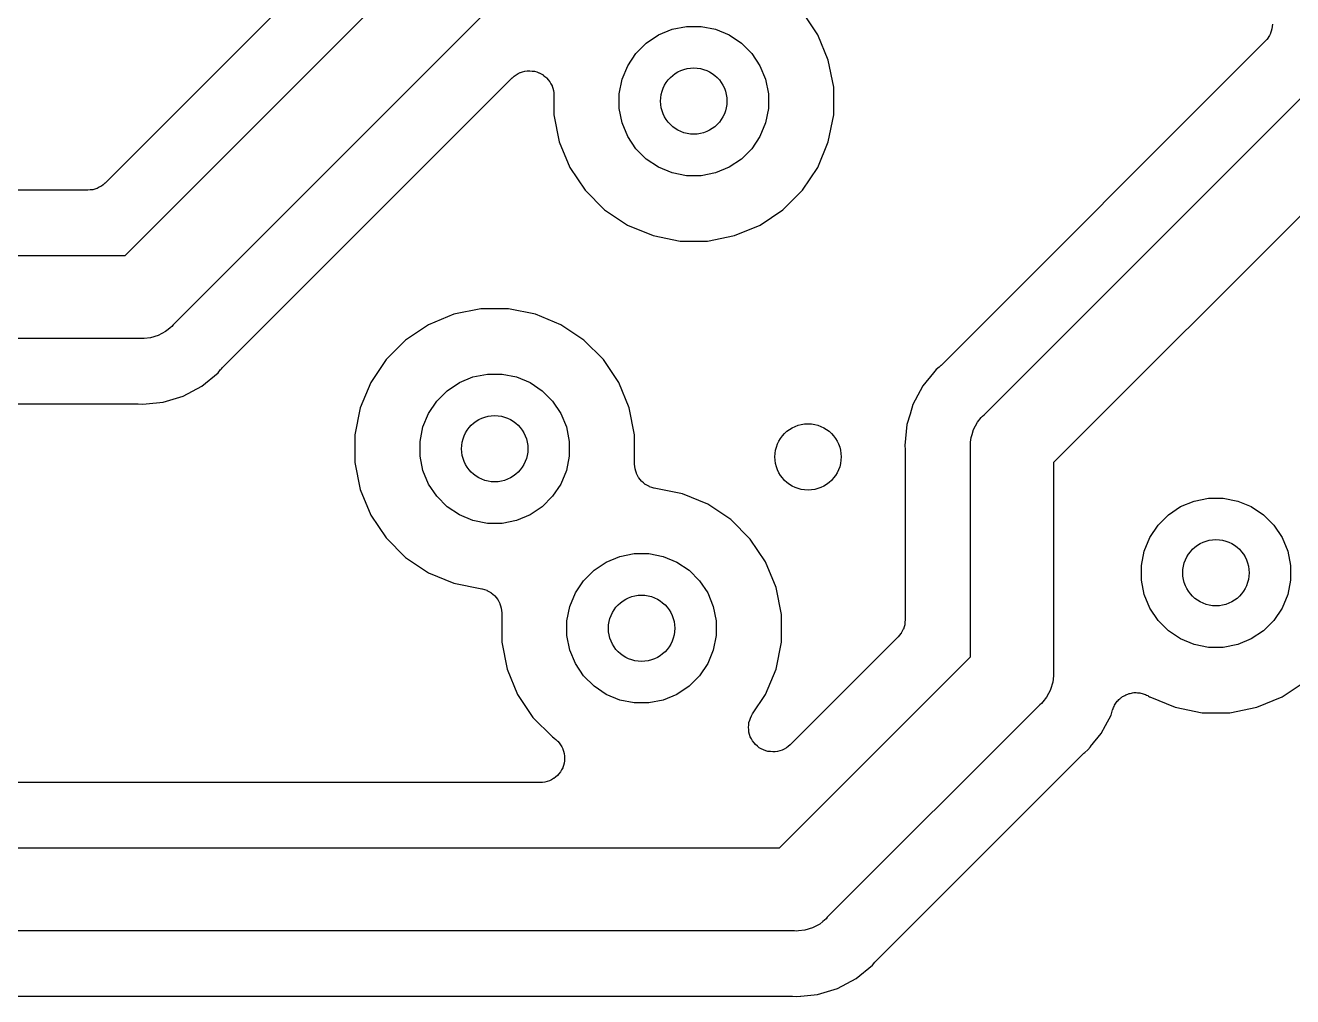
# Model space of a CAD drawing. Extents: x 3.6 to 7.49, y -4.48 to -2.36.
# Drawn here: x 5.1879 to 5.4937, y -3.8034 to -3.5691 of the extents above; entities that cross this region are included whole.
import ezdxf

# ---------------------------------------------------------------- set-up
doc = ezdxf.new("R2010")
doc.units = 0
doc.header["$MEASUREMENT"] = 0
doc.layers.add('BLACK', color=7, linetype='CONTINUOUS')

msp = doc.modelspace()

# ---------------------------------------------------------------- linework, layer by layer
at = {"layer": 'BLACK', "linetype": 'CONTINUOUS'}
for p, q in [((5.29634, -3.51804), (5.20721, -3.60717)), ((5.212, -3.62465), (5.31402, -3.52263)), ((5.33074, -3.53419), (5.22356, -3.64137)), ((5.37912, -3.57142), (5.37543, -3.56589)), ((5.34069, -3.57145), (5.34396, -3.57009)), ((5.34396, -3.57009), (5.34744, -3.5694)), ((5.34744, -3.5694), (5.35099, -3.5694)), ((5.35099, -3.5694), (5.35446, -3.57009)), ((5.35446, -3.57009), (5.35774, -3.57145)), ((5.48834, -3.5711), (5.48808, -3.57158)), ((5.48835, -3.57108), (5.48834, -3.5711)), ((5.48837, -3.57105), (5.48835, -3.57108)), ((5.48853, -3.57052), (5.48837, -3.57105)), ((5.48869, -3.57001), (5.48853, -3.57052)), ((5.4887, -3.56995), (5.48869, -3.56998)), ((5.48869, -3.56998), (5.48869, -3.57001)), ((5.48876, -3.5694), (5.4887, -3.56995)), ((5.48882, -3.56886), (5.48876, -3.5694)), ((5.33523, -3.57593), (5.33774, -3.57342)), ((5.33774, -3.57342), (5.34069, -3.57145)), ((5.35774, -3.57145), (5.36069, -3.57342)), ((5.36069, -3.57342), (5.36319, -3.57593)), ((5.38166, -3.57756), (5.37912, -3.57142)), ((5.48709, -3.57295), (5.40888, -3.65117)), ((5.48744, -3.57253), (5.48709, -3.57295)), ((5.48779, -3.57211), (5.48744, -3.57253)), ((5.4878, -3.57209), (5.48779, -3.57211)), ((5.48782, -3.57206), (5.4878, -3.57209)), ((5.48808, -3.57158), (5.48782, -3.57206)), ((5.33326, -3.57888), (5.33523, -3.57593)), ((5.36319, -3.57593), (5.36516, -3.57888)), ((5.30737, -3.58051), (5.3079, -3.58035)), ((5.3079, -3.58035), (5.30845, -3.58019)), ((5.30845, -3.58019), (5.30846, -3.58019)), ((5.30846, -3.58019), (5.30847, -3.58019)), ((5.30847, -3.58019), (5.30904, -3.58014)), ((5.30904, -3.58014), (5.3096, -3.58009)), ((5.3096, -3.58009), (5.30961, -3.58009)), ((5.30961, -3.58009), (5.30962, -3.58009)), ((5.30962, -3.58009), (5.31019, -3.58015)), ((5.31019, -3.58015), (5.31075, -3.58021)), ((5.31075, -3.58021), (5.31076, -3.58021)), ((5.31076, -3.58021), (5.31077, -3.58021)), ((5.31077, -3.58021), (5.31131, -3.58038)), ((5.31131, -3.58038), (5.31185, -3.58055)), ((5.3319, -3.58215), (5.33326, -3.57888)), ((5.36516, -3.57888), (5.36652, -3.58215)), ((5.38296, -3.58408), (5.38166, -3.57756)), ((5.41926, -3.66305), (5.50457, -3.57775)), ((5.23545, -3.65175), (5.30538, -3.58182)), ((5.30538, -3.58182), (5.30543, -3.58177)), ((5.30543, -3.58177), (5.30544, -3.58176)), ((5.30543, -3.58177), (5.30543, -3.58177)), ((5.30543, -3.58177), (5.30543, -3.58177)), ((5.30544, -3.58176), (5.30588, -3.58141)), ((5.30588, -3.58141), (5.30633, -3.58105)), ((5.30633, -3.58105), (5.30634, -3.58104)), ((5.30633, -3.58105), (5.30633, -3.58105)), ((5.30634, -3.58104), (5.30684, -3.58078)), ((5.30684, -3.58078), (5.30735, -3.58052)), ((5.30735, -3.58052), (5.30736, -3.58051)), ((5.30736, -3.58051), (5.30737, -3.58051)), ((5.31185, -3.58055), (5.31186, -3.58055)), ((5.31186, -3.58055), (5.31187, -3.58056)), ((5.31187, -3.58056), (5.31236, -3.58083)), ((5.31236, -3.58083), (5.31286, -3.5811)), ((5.31286, -3.5811), (5.31287, -3.5811)), ((5.31287, -3.5811), (5.31288, -3.58111)), ((5.31288, -3.58111), (5.31331, -3.58147)), ((5.31331, -3.58147), (5.31375, -3.58183)), ((5.31375, -3.58183), (5.31376, -3.58184)), ((5.31376, -3.58184), (5.31376, -3.58185)), ((5.31376, -3.58185), (5.31411, -3.58228)), ((5.31411, -3.58228), (5.31448, -3.58273)), ((5.31448, -3.58273), (5.31448, -3.58273)), ((5.31448, -3.58273), (5.31449, -3.58274)), ((5.31449, -3.58274), (5.31475, -3.58324)), ((5.31475, -3.58324), (5.31502, -3.58374)), ((5.33121, -3.58563), (5.3319, -3.58215)), ((5.36652, -3.58215), (5.36721, -3.58563)), ((5.31502, -3.58374), (5.31502, -3.58375)), ((5.31502, -3.58375), (5.31503, -3.58376)), ((5.31503, -3.58376), (5.31519, -3.5843)), ((5.31519, -3.5843), (5.31535, -3.58485)), ((5.31535, -3.58485), (5.31535, -3.58486)), ((5.31535, -3.58486), (5.31536, -3.58487)), ((5.31536, -3.58487), (5.31541, -3.58543)), ((5.31541, -3.58543), (5.31546, -3.58599)), ((5.31546, -3.58599), (5.31546, -3.59073)), ((5.33121, -3.58917), (5.33121, -3.58563)), ((5.36721, -3.58563), (5.36721, -3.58917)), ((5.38296, -3.59073), (5.38296, -3.58408)), ((5.3319, -3.59265), (5.33121, -3.58917)), ((5.36721, -3.58917), (5.36652, -3.59265)), ((5.52129, -3.58931), (5.43598, -3.67461)), ((5.31546, -3.59073), (5.31676, -3.59725)), ((5.33326, -3.59593), (5.3319, -3.59265)), ((5.36652, -3.59265), (5.36516, -3.59593)), ((5.38166, -3.59725), (5.38296, -3.59073)), ((5.31676, -3.59725), (5.31931, -3.60339)), ((5.33523, -3.59888), (5.33326, -3.59593)), ((5.36516, -3.59593), (5.36319, -3.59888)), ((5.37912, -3.60339), (5.38166, -3.59725)), ((5.33774, -3.60138), (5.33523, -3.59888)), ((5.34069, -3.60335), (5.33774, -3.60138)), ((5.36069, -3.60138), (5.35774, -3.60335)), ((5.36319, -3.59888), (5.36069, -3.60138)), ((5.31931, -3.60339), (5.323, -3.60891)), ((5.34396, -3.60471), (5.34069, -3.60335)), ((5.34744, -3.6054), (5.34396, -3.60471)), ((5.35446, -3.60471), (5.35099, -3.6054)), ((5.35774, -3.60335), (5.35446, -3.60471)), ((5.37543, -3.60891), (5.37912, -3.60339)), ((5.20625, -3.60794), (5.20576, -3.6082)), ((5.20627, -3.60793), (5.20625, -3.60794)), ((5.2063, -3.60791), (5.20627, -3.60793)), ((5.20672, -3.60757), (5.2063, -3.60791)), ((5.20715, -3.60723), (5.20672, -3.60757)), ((5.20719, -3.60718), (5.20715, -3.60723)), ((5.20721, -3.60717), (5.20719, -3.60718)), ((5.20719, -3.60718), (5.20719, -3.60718)), ((5.20719, -3.60718), (5.20719, -3.60718)), ((5.35099, -3.6054), (5.34744, -3.6054)), ((5.20303, -3.6089), (5.07996, -3.6089)), ((5.20357, -3.60884), (5.20303, -3.6089)), ((5.20412, -3.6088), (5.20357, -3.60884)), ((5.20415, -3.60879), (5.20412, -3.6088)), ((5.20418, -3.60879), (5.20415, -3.60879)), ((5.2047, -3.60863), (5.20418, -3.60879)), ((5.20522, -3.60848), (5.2047, -3.60863)), ((5.20525, -3.60846), (5.20522, -3.60848)), ((5.20528, -3.60845), (5.20525, -3.60846)), ((5.20576, -3.6082), (5.20528, -3.60845)), ((5.323, -3.60891), (5.3277, -3.61362)), ((5.37073, -3.61362), (5.37543, -3.60891)), ((5.3277, -3.61362), (5.33323, -3.61731)), ((5.3652, -3.61731), (5.37073, -3.61362)), ((5.33323, -3.61731), (5.33937, -3.61985)), ((5.33937, -3.61985), (5.34589, -3.62115)), ((5.35254, -3.62115), (5.35906, -3.61985)), ((5.35906, -3.61985), (5.3652, -3.61731)), ((5.34589, -3.62115), (5.35254, -3.62115)), ((4.56162, -3.62465), (5.212, -3.62465)), ((5.29786, -3.63751), (5.29134, -3.63881)), ((5.3045, -3.63751), (5.29786, -3.63751)), ((5.31103, -3.63881), (5.3045, -3.63751)), ((5.22356, -3.64137), (5.22325, -3.64175)), ((5.2852, -3.64135), (5.27967, -3.64505)), ((5.29134, -3.63881), (5.2852, -3.64135)), ((5.31717, -3.64135), (5.31103, -3.63881)), ((5.32269, -3.64505), (5.31717, -3.64135)), ((5.21565, -3.64465), (4.55797, -3.64465)), ((5.21614, -3.64469), (5.21565, -3.64465)), ((5.21663, -3.64465), (5.21614, -3.64469)), ((5.2181, -3.6445), (5.21663, -3.64465)), ((5.21663, -3.64465), (5.21663, -3.64465)), ((5.21999, -3.64393), (5.2181, -3.6445)), ((5.22172, -3.643), (5.21999, -3.64393)), ((5.22237, -3.64247), (5.22172, -3.643)), ((5.22287, -3.64206), (5.22237, -3.64247)), ((5.22325, -3.64175), (5.22287, -3.64206)), ((5.22287, -3.64206), (5.22287, -3.64206)), ((5.27967, -3.64505), (5.27497, -3.64975)), ((5.32739, -3.64975), (5.32269, -3.64505)), ((5.27497, -3.64975), (5.27127, -3.65527)), ((5.33109, -3.65527), (5.32739, -3.64975)), ((5.23052, -3.65616), (5.23444, -3.65294)), ((5.23444, -3.65294), (5.23506, -3.65218)), ((5.23506, -3.65218), (5.23511, -3.65212)), ((5.23511, -3.65212), (5.23529, -3.65195)), ((5.23529, -3.65195), (5.23545, -3.65175)), ((5.29593, -3.65395), (5.29941, -3.65326)), ((5.29941, -3.65326), (5.30295, -3.65326)), ((5.30295, -3.65326), (5.30643, -3.65395)), ((5.40707, -3.65294), (5.40447, -3.6561)), ((5.40769, -3.65218), (5.40707, -3.65294)), ((5.40707, -3.65294), (5.40707, -3.65294)), ((5.40845, -3.65156), (5.40769, -3.65218)), ((5.40862, -3.65138), (5.40845, -3.65156)), ((5.40882, -3.65122), (5.40862, -3.65138)), ((5.40888, -3.65117), (5.40882, -3.65122)), ((5.22604, -3.65855), (5.23052, -3.65616)), ((5.27127, -3.65527), (5.26873, -3.66142)), ((5.28971, -3.65728), (5.29265, -3.65531)), ((5.29265, -3.65531), (5.29593, -3.65395)), ((5.30643, -3.65395), (5.30971, -3.65531)), ((5.30971, -3.65531), (5.31266, -3.65728)), ((5.33363, -3.66142), (5.33109, -3.65527)), ((5.40447, -3.6561), (5.40262, -3.65956)), ((5.22119, -3.66002), (5.22604, -3.65855)), ((5.28523, -3.66273), (5.2872, -3.65979)), ((5.2872, -3.65979), (5.28971, -3.65728)), ((5.31266, -3.65728), (5.31516, -3.65979)), ((5.31516, -3.65979), (5.31713, -3.66273)), ((5.40262, -3.65956), (5.40208, -3.66057)), ((5.40262, -3.65956), (5.40262, -3.65956)), ((4.9874, -3.66039), (5.21459, -3.66039)), ((5.21459, -3.66039), (5.21467, -3.66039)), ((5.21467, -3.66039), (5.21492, -3.66042)), ((5.21492, -3.66042), (5.21517, -3.66042)), ((5.21517, -3.66042), (5.21614, -3.66052)), ((5.21614, -3.66052), (5.21712, -3.66042)), ((5.21712, -3.66042), (5.22119, -3.66002)), ((5.21712, -3.66042), (5.21712, -3.66042)), ((5.26873, -3.66142), (5.26743, -3.66794)), ((5.28387, -3.66601), (5.28523, -3.66273)), ((5.31713, -3.66273), (5.31849, -3.66601)), ((5.33493, -3.66794), (5.33363, -3.66142)), ((5.40138, -3.66289), (5.40061, -3.66542)), ((5.40208, -3.66057), (5.40138, -3.66289)), ((5.40138, -3.66289), (5.40138, -3.66289)), ((5.41888, -3.66337), (5.41926, -3.66305)), ((5.28318, -3.66949), (5.28387, -3.66601)), ((5.31849, -3.66601), (5.31918, -3.66949)), ((5.40061, -3.66542), (5.40011, -3.67047)), ((5.4167, -3.66663), (5.41763, -3.66489)), ((5.41763, -3.66489), (5.41857, -3.66375)), ((5.41857, -3.66375), (5.41888, -3.66337)), ((5.41857, -3.66375), (5.41857, -3.66375)), ((5.26743, -3.66794), (5.26743, -3.67458)), ((5.33493, -3.67498), (5.33493, -3.66794)), ((5.41601, -3.66968), (5.41613, -3.66851)), ((5.41613, -3.66851), (5.41634, -3.66782)), ((5.41634, -3.66782), (5.4167, -3.66663)), ((5.28318, -3.67303), (5.28318, -3.66949)), ((5.31918, -3.66949), (5.31918, -3.67303)), ((5.40011, -3.67047), (5.40021, -3.67145)), ((5.40021, -3.67145), (5.40022, -3.67153)), ((5.40022, -3.67153), (5.40021, -3.67178)), ((5.40021, -3.67178), (5.40024, -3.67203)), ((5.40024, -3.67203), (5.40024, -3.71248)), ((5.41594, -3.67047), (5.41601, -3.66968)), ((5.41598, -3.67096), (5.41594, -3.67047)), ((5.41598, -3.72145), (5.41598, -3.67096)), ((5.26743, -3.67458), (5.26873, -3.6811)), ((5.28387, -3.67651), (5.28318, -3.67303)), ((5.31918, -3.67303), (5.31849, -3.67651)), ((5.33498, -3.67552), (5.33493, -3.67498)), ((5.43598, -3.67461), (5.43598, -3.7251)), ((5.28523, -3.67979), (5.28387, -3.67651)), ((5.31849, -3.67651), (5.31713, -3.67979)), ((5.33503, -3.67608), (5.33498, -3.67552)), ((5.33504, -3.6761), (5.33503, -3.67608)), ((5.33504, -3.67612), (5.33504, -3.6761)), ((5.3352, -3.67665), (5.33504, -3.67612)), ((5.33536, -3.67718), (5.3352, -3.67665)), ((5.33537, -3.6772), (5.33536, -3.67718)), ((5.33537, -3.67723), (5.33537, -3.6772)), ((5.33563, -3.67771), (5.33537, -3.67723)), ((5.33589, -3.67821), (5.33563, -3.67771)), ((5.3359, -3.67822), (5.33589, -3.67821)), ((5.33592, -3.67824), (5.3359, -3.67822)), ((5.33627, -3.67867), (5.33592, -3.67824)), ((5.26873, -3.6811), (5.27127, -3.68725)), ((5.2872, -3.68273), (5.28523, -3.67979)), ((5.31713, -3.67979), (5.31516, -3.68273)), ((5.33661, -3.6791), (5.33627, -3.67867)), ((5.33663, -3.67912), (5.33661, -3.6791)), ((5.33664, -3.67914), (5.33663, -3.67912)), ((5.33707, -3.67949), (5.33664, -3.67914)), ((5.33749, -3.67985), (5.33707, -3.67949)), ((5.33751, -3.67986), (5.33749, -3.67985)), ((5.33753, -3.67987), (5.33751, -3.67986)), ((5.33802, -3.68014), (5.33753, -3.67987)), ((5.3385, -3.6804), (5.33802, -3.68014)), ((5.33853, -3.68041), (5.3385, -3.6804)), ((5.33855, -3.68042), (5.33853, -3.68041)), ((5.33908, -3.68058), (5.33855, -3.68042)), ((5.3396, -3.68075), (5.33908, -3.68058)), ((5.33965, -3.68076), (5.3396, -3.68075)), ((5.33968, -3.68077), (5.33965, -3.68076)), ((5.33965, -3.68076), (5.33965, -3.68076)), ((5.33965, -3.68076), (5.33965, -3.68076)), ((5.34646, -3.68212), (5.33968, -3.68077)), ((5.28971, -3.68524), (5.2872, -3.68273)), ((5.31516, -3.68273), (5.31266, -3.68524)), ((5.3526, -3.68466), (5.34646, -3.68212)), ((5.46667, -3.68523), (5.46995, -3.68387)), ((5.46995, -3.68387), (5.47342, -3.68318)), ((5.47342, -3.68318), (5.47697, -3.68318)), ((5.47697, -3.68318), (5.48045, -3.68387)), ((5.48045, -3.68387), (5.48372, -3.68523)), ((5.27127, -3.68725), (5.27497, -3.69277)), ((5.29265, -3.68721), (5.28971, -3.68524)), ((5.29593, -3.68857), (5.29265, -3.68721)), ((5.30971, -3.68721), (5.30643, -3.68857)), ((5.31266, -3.68524), (5.30971, -3.68721)), ((5.35813, -3.68835), (5.3526, -3.68466)), ((5.46122, -3.68971), (5.46372, -3.6872)), ((5.46372, -3.6872), (5.46667, -3.68523)), ((5.48372, -3.68523), (5.48667, -3.6872)), ((5.48667, -3.6872), (5.48918, -3.68971)), ((5.29941, -3.68926), (5.29593, -3.68857)), ((5.30295, -3.68926), (5.29941, -3.68926)), ((5.30643, -3.68857), (5.30295, -3.68926)), ((5.36283, -3.69305), (5.35813, -3.68835)), ((5.45925, -3.69265), (5.46122, -3.68971)), ((5.48918, -3.68971), (5.49115, -3.69265)), ((5.27497, -3.69277), (5.27967, -3.69747)), ((5.36652, -3.69858), (5.36283, -3.69305)), ((5.45789, -3.69593), (5.45925, -3.69265)), ((5.49115, -3.69265), (5.49251, -3.69593)), ((5.33136, -3.69726), (5.33484, -3.69657)), ((5.33484, -3.69657), (5.33839, -3.69657)), ((5.33839, -3.69657), (5.34186, -3.69726)), ((5.4572, -3.69941), (5.45789, -3.69593)), ((5.49251, -3.69593), (5.4932, -3.69941)), ((5.27967, -3.69747), (5.2852, -3.70117)), ((5.32514, -3.70059), (5.32809, -3.69862)), ((5.32809, -3.69862), (5.33136, -3.69726)), ((5.34186, -3.69726), (5.34514, -3.69862)), ((5.34514, -3.69862), (5.34809, -3.70059)), ((5.36907, -3.70472), (5.36652, -3.69858)), ((5.4572, -3.70295), (5.4572, -3.69941)), ((5.4932, -3.69941), (5.4932, -3.70295)), ((5.2852, -3.70117), (5.29134, -3.70371)), ((5.32263, -3.70309), (5.32514, -3.70059)), ((5.34809, -3.70059), (5.3506, -3.70309)), ((5.29134, -3.70371), (5.29811, -3.70506)), ((5.29811, -3.70506), (5.29815, -3.70507)), ((5.29815, -3.70507), (5.29815, -3.70507)), ((5.29815, -3.70507), (5.29815, -3.70507)), ((5.29815, -3.70507), (5.29819, -3.70508)), ((5.29819, -3.70508), (5.29872, -3.70524)), ((5.29872, -3.70524), (5.29925, -3.70541)), ((5.29925, -3.70541), (5.29927, -3.70542)), ((5.29927, -3.70542), (5.29929, -3.70542)), ((5.29929, -3.70542), (5.29978, -3.70569)), ((5.29978, -3.70569), (5.30026, -3.70595)), ((5.32066, -3.70604), (5.32263, -3.70309)), ((5.3506, -3.70309), (5.35257, -3.70604)), ((5.37036, -3.71124), (5.36907, -3.70472)), ((5.45789, -3.70643), (5.4572, -3.70295)), ((5.4932, -3.70295), (5.49251, -3.70643)), ((5.30026, -3.70595), (5.30028, -3.70597)), ((5.30028, -3.70597), (5.3003, -3.70598)), ((5.3003, -3.70598), (5.30072, -3.70634)), ((5.30072, -3.70634), (5.30115, -3.70669)), ((5.30115, -3.70669), (5.30117, -3.70671)), ((5.30117, -3.70671), (5.30118, -3.70672)), ((5.30118, -3.70672), (5.30153, -3.70715)), ((5.30153, -3.70715), (5.30188, -3.70758)), ((5.30188, -3.70758), (5.30189, -3.7076)), ((5.30189, -3.7076), (5.3019, -3.70762)), ((5.3019, -3.70762), (5.30216, -3.70811)), ((5.30216, -3.70811), (5.30242, -3.7086)), ((5.30242, -3.7086), (5.30243, -3.70862)), ((5.30243, -3.70862), (5.30244, -3.70864)), ((5.30244, -3.70864), (5.30259, -3.70917)), ((5.31931, -3.70932), (5.32066, -3.70604)), ((5.35257, -3.70604), (5.35392, -3.70932)), ((5.45925, -3.70971), (5.45789, -3.70643)), ((5.49251, -3.70643), (5.49115, -3.70971)), ((5.30259, -3.70917), (5.30275, -3.7097)), ((5.30275, -3.7097), (5.30276, -3.70973)), ((5.30276, -3.70973), (5.30276, -3.70975)), ((5.30276, -3.70975), (5.30281, -3.7103)), ((5.30281, -3.7103), (5.30287, -3.71085)), ((5.30287, -3.71085), (5.30287, -3.71789)), ((5.31861, -3.71279), (5.31931, -3.70932)), ((5.35392, -3.70932), (5.35461, -3.71279)), ((5.37036, -3.71789), (5.37036, -3.71124)), ((5.46122, -3.71266), (5.45925, -3.70971)), ((5.49115, -3.70971), (5.48918, -3.71266)), ((5.31861, -3.71634), (5.31861, -3.71279)), ((5.35461, -3.71279), (5.35461, -3.71634)), ((5.39976, -3.71481), (5.3995, -3.71528)), ((5.39977, -3.71478), (5.39976, -3.71481)), ((5.39978, -3.71475), (5.39977, -3.71478)), ((5.39994, -3.71423), (5.39978, -3.71475)), ((5.40011, -3.71371), (5.39994, -3.71423)), ((5.40012, -3.71365), (5.40011, -3.71368)), ((5.40011, -3.71368), (5.40011, -3.71371)), ((5.40017, -3.7131), (5.40012, -3.71365)), ((5.40024, -3.71256), (5.40017, -3.7131)), ((5.40024, -3.71248), (5.40024, -3.7125)), ((5.40024, -3.7125), (5.40024, -3.7125)), ((5.40024, -3.7125), (5.40024, -3.7125)), ((5.40024, -3.7125), (5.40024, -3.71256)), ((5.46372, -3.71516), (5.46122, -3.71266)), ((5.48918, -3.71266), (5.48667, -3.71516)), ((5.30287, -3.71789), (5.30416, -3.72441)), ((5.31931, -3.71982), (5.31861, -3.71634)), ((5.35461, -3.71634), (5.35392, -3.71982)), ((5.36907, -3.72441), (5.37036, -3.71789)), ((5.39851, -3.71666), (5.3725, -3.74267)), ((5.39885, -3.71624), (5.39851, -3.71666)), ((5.3992, -3.71582), (5.39885, -3.71624)), ((5.39922, -3.71579), (5.3992, -3.71582)), ((5.39924, -3.71576), (5.39922, -3.71579)), ((5.3995, -3.71528), (5.39924, -3.71576)), ((5.46667, -3.71713), (5.46372, -3.71516)), ((5.46995, -3.71849), (5.46667, -3.71713)), ((5.48372, -3.71713), (5.48045, -3.71849)), ((5.48667, -3.71516), (5.48372, -3.71713)), ((5.32066, -3.72309), (5.31931, -3.71982)), ((5.35392, -3.71982), (5.35257, -3.72309)), ((5.47342, -3.71918), (5.46995, -3.71849)), ((5.47697, -3.71918), (5.47342, -3.71918)), ((5.48045, -3.71849), (5.47697, -3.71918)), ((5.32263, -3.72604), (5.32066, -3.72309)), ((5.35257, -3.72309), (5.3506, -3.72604)), ((5.36987, -3.76756), (5.41598, -3.72145)), ((5.30416, -3.72441), (5.30671, -3.73055)), ((5.32514, -3.72855), (5.32263, -3.72604)), ((5.3506, -3.72604), (5.34809, -3.72855)), ((5.36652, -3.73055), (5.36907, -3.72441)), ((5.43598, -3.72608), (5.43584, -3.72755)), ((5.43598, -3.7251), (5.43603, -3.72559)), ((5.43603, -3.72559), (5.43598, -3.72608)), ((5.43598, -3.72608), (5.43598, -3.72608)), ((5.32809, -3.73052), (5.32514, -3.72855)), ((5.34809, -3.72855), (5.34514, -3.73052)), ((5.43527, -3.72944), (5.43434, -3.73117)), ((5.4353, -3.72934), (5.43527, -3.72944)), ((5.43584, -3.72755), (5.4353, -3.72934)), ((5.45397, -3.73043), (5.45425, -3.73032)), ((5.45425, -3.73032), (5.45452, -3.73027)), ((5.45452, -3.73027), (5.45478, -3.73019)), ((5.45478, -3.73019), (5.45508, -3.73016)), ((5.45508, -3.73016), (5.45538, -3.7301)), ((5.45538, -3.7301), (5.45565, -3.7301)), ((5.45565, -3.7301), (5.45592, -3.73008)), ((5.45592, -3.73008), (5.45623, -3.73011)), ((5.45623, -3.73011), (5.45653, -3.73011)), ((5.45653, -3.73011), (5.4568, -3.73017)), ((5.4568, -3.73017), (5.45707, -3.73019)), ((5.45707, -3.73019), (5.45736, -3.73028)), ((5.45736, -3.73028), (5.45766, -3.73035)), ((5.49118, -3.73109), (5.49671, -3.72739)), ((5.30671, -3.73055), (5.3104, -3.73608)), ((5.33136, -3.73188), (5.32809, -3.73052)), ((5.33484, -3.73257), (5.33136, -3.73188)), ((5.33839, -3.73257), (5.33484, -3.73257)), ((5.34186, -3.73188), (5.33839, -3.73257)), ((5.34514, -3.73052), (5.34186, -3.73188)), ((5.36341, -3.73521), (5.36652, -3.73055)), ((5.43271, -3.73301), (5.38143, -3.78428)), ((5.43309, -3.7327), (5.43271, -3.73301)), ((5.4334, -3.73231), (5.43309, -3.7327)), ((5.43434, -3.73117), (5.4334, -3.73231)), ((5.4334, -3.73231), (5.4334, -3.73231)), ((5.45062, -3.73341), (5.45074, -3.73313)), ((5.45074, -3.73313), (5.45089, -3.73291)), ((5.45089, -3.73291), (5.45102, -3.73267)), ((5.45102, -3.73267), (5.45122, -3.73243)), ((5.45122, -3.73243), (5.45139, -3.73218)), ((5.45139, -3.73218), (5.45158, -3.73199)), ((5.45158, -3.73199), (5.45176, -3.73178)), ((5.45176, -3.73178), (5.452, -3.73159)), ((5.452, -3.73159), (5.45221, -3.73138)), ((5.45221, -3.73138), (5.45244, -3.73123)), ((5.45244, -3.73123), (5.45265, -3.73106)), ((5.45265, -3.73106), (5.45292, -3.73091)), ((5.45292, -3.73091), (5.45318, -3.73075)), ((5.45318, -3.73075), (5.45343, -3.73065)), ((5.45343, -3.73065), (5.45367, -3.73052)), ((5.45367, -3.73052), (5.45397, -3.73043)), ((5.45766, -3.73035), (5.45791, -3.73045)), ((5.45791, -3.73045), (5.45817, -3.73053)), ((5.45817, -3.73053), (5.45844, -3.73067)), ((5.45844, -3.73067), (5.45872, -3.73079)), ((5.45872, -3.73079), (5.45895, -3.73095)), ((5.45895, -3.73095), (5.45919, -3.73107)), ((5.45919, -3.73107), (5.45921, -3.73109)), ((5.45921, -3.73109), (5.46535, -3.73363)), ((5.48504, -3.73363), (5.49118, -3.73109)), ((5.3104, -3.73608), (5.3151, -3.74078)), ((5.36271, -3.73675), (5.36287, -3.73622)), ((5.36287, -3.73622), (5.36315, -3.73569)), ((5.36287, -3.73622), (5.36287, -3.73622)), ((5.36287, -3.73622), (5.36287, -3.73622)), ((5.36315, -3.73569), (5.36341, -3.73521)), ((5.44852, -3.73805), (5.44989, -3.73549)), ((5.44989, -3.73549), (5.45026, -3.73427)), ((5.45026, -3.73427), (5.45028, -3.73419)), ((5.45028, -3.73419), (5.45039, -3.73394)), ((5.45039, -3.73394), (5.45047, -3.73368)), ((5.45047, -3.73368), (5.45062, -3.73341)), ((5.46535, -3.73363), (5.47187, -3.73493)), ((5.47187, -3.73493), (5.47852, -3.73493)), ((5.47852, -3.73493), (5.48504, -3.73363)), ((5.36242, -3.73847), (5.36247, -3.73788)), ((5.36247, -3.73902), (5.36242, -3.73847)), ((5.36242, -3.73847), (5.36242, -3.73847)), ((5.36242, -3.73847), (5.36242, -3.73847)), ((5.36247, -3.73788), (5.36253, -3.73733)), ((5.36252, -3.73962), (5.36247, -3.73902)), ((5.36253, -3.73732), (5.36271, -3.73675)), ((5.36253, -3.73733), (5.36253, -3.73732)), ((5.36253, -3.73732), (5.36253, -3.73732)), ((5.4475, -3.73996), (5.44852, -3.73805)), ((5.3151, -3.74078), (5.31542, -3.741)), ((5.31542, -3.741), (5.31548, -3.74103)), ((5.31548, -3.74103), (5.31548, -3.74103)), ((5.31548, -3.74103), (5.31548, -3.74103)), ((5.31548, -3.74103), (5.31549, -3.74104)), ((5.31549, -3.74104), (5.31592, -3.7414)), ((5.31592, -3.7414), (5.31636, -3.74177)), ((5.31636, -3.74177), (5.31637, -3.74178)), ((5.31637, -3.74178), (5.31637, -3.74178)), ((5.31637, -3.74178), (5.31672, -3.74222)), ((5.31672, -3.74222), (5.31708, -3.74267)), ((5.36269, -3.74016), (5.36252, -3.73962)), ((5.36252, -3.73962), (5.36252, -3.73962)), ((5.36252, -3.73962), (5.36252, -3.73962)), ((5.36285, -3.74072), (5.36269, -3.74016)), ((5.36285, -3.74073), (5.36285, -3.74072)), ((5.36285, -3.74072), (5.36285, -3.74072)), ((5.36312, -3.74123), (5.36285, -3.74073)), ((5.36339, -3.74174), (5.36312, -3.74123)), ((5.36376, -3.74219), (5.36339, -3.74174)), ((5.36339, -3.74174), (5.36339, -3.74174)), ((5.36339, -3.74174), (5.36339, -3.74174)), ((5.36412, -3.74264), (5.36376, -3.74219)), ((5.4449, -3.74312), (5.4475, -3.73996)), ((5.31708, -3.74267), (5.31709, -3.74268)), ((5.31709, -3.74268), (5.31709, -3.74268)), ((5.31709, -3.74268), (5.31735, -3.74318)), ((5.31735, -3.74318), (5.31762, -3.74369)), ((5.31762, -3.74369), (5.31762, -3.7437)), ((5.31762, -3.7437), (5.31762, -3.74371)), ((5.31762, -3.74371), (5.31778, -3.74425)), ((5.31778, -3.74425), (5.31794, -3.7448)), ((5.31794, -3.7448), (5.31794, -3.74481)), ((5.31794, -3.74481), (5.31795, -3.74481)), ((5.31795, -3.74481), (5.318, -3.74539)), ((5.318, -3.74539), (5.31805, -3.74595)), ((5.36455, -3.743), (5.36412, -3.74264)), ((5.36412, -3.74264), (5.36412, -3.74264)), ((5.36412, -3.74264), (5.36412, -3.74264)), ((5.365, -3.74337), (5.36455, -3.743)), ((5.36501, -3.74338), (5.365, -3.74337)), ((5.365, -3.74337), (5.365, -3.74337)), ((5.3655, -3.74364), (5.36501, -3.74338)), ((5.36601, -3.74393), (5.3655, -3.74364)), ((5.36602, -3.74393), (5.36601, -3.74393)), ((5.36657, -3.7441), (5.36602, -3.74393)), ((5.36602, -3.74393), (5.36602, -3.74393)), ((5.36711, -3.74427), (5.36657, -3.7441)), ((5.36712, -3.74427), (5.36711, -3.74427)), ((5.36769, -3.74433), (5.36712, -3.74427)), ((5.36712, -3.74427), (5.36712, -3.74427)), ((5.36826, -3.74439), (5.36769, -3.74433)), ((5.36885, -3.74434), (5.36826, -3.74439)), ((5.36826, -3.74439), (5.36826, -3.74439)), ((5.36826, -3.74439), (5.36826, -3.74439)), ((5.36941, -3.74429), (5.36885, -3.74434)), ((5.36999, -3.74412), (5.36941, -3.74429)), ((5.36941, -3.74429), (5.36941, -3.74429)), ((5.36941, -3.74429), (5.36941, -3.74429)), ((5.37051, -3.74397), (5.36999, -3.74412)), ((5.37052, -3.74397), (5.37051, -3.74397)), ((5.37102, -3.74371), (5.37052, -3.74397)), ((5.37052, -3.74397), (5.37052, -3.74397)), ((5.37154, -3.74344), (5.37102, -3.74371)), ((5.37198, -3.74309), (5.37154, -3.74344)), ((5.37154, -3.74344), (5.37154, -3.74344)), ((5.37154, -3.74344), (5.37154, -3.74344)), ((5.37244, -3.74272), (5.37198, -3.74309)), ((5.3725, -3.74267), (5.37244, -3.74272)), ((5.37244, -3.74272), (5.37244, -3.74272)), ((5.37244, -3.74272), (5.37244, -3.74272)), ((5.37244, -3.74272), (5.37244, -3.74272)), ((5.39922, -3.78877), (5.44309, -3.7449)), ((5.44309, -3.7449), (5.44315, -3.74484)), ((5.44315, -3.74484), (5.44334, -3.74468)), ((5.44334, -3.74468), (5.44352, -3.74451)), ((5.44352, -3.74451), (5.44428, -3.74389)), ((5.44428, -3.74389), (5.4449, -3.74313)), ((5.4449, -3.74313), (5.4449, -3.74312)), ((5.31758, -3.74821), (5.31731, -3.74871)), ((5.31759, -3.74819), (5.31758, -3.7482)), ((5.31758, -3.7482), (5.31758, -3.74821)), ((5.31775, -3.74766), (5.31759, -3.74819)), ((5.31792, -3.74711), (5.31775, -3.74766)), ((5.31793, -3.74709), (5.31792, -3.7471)), ((5.31792, -3.7471), (5.31792, -3.74711)), ((5.31799, -3.74653), (5.31793, -3.74709)), ((5.31805, -3.74596), (5.31799, -3.74653)), ((5.31805, -3.74595), (5.31805, -3.74595)), ((5.31805, -3.74595), (5.31805, -3.74596)), ((5.31327, -3.7517), (5.3127, -3.75176)), ((5.31328, -3.7517), (5.31327, -3.7517)), ((5.31329, -3.7517), (5.31328, -3.7517)), ((5.31383, -3.75154), (5.31329, -3.7517)), ((5.31438, -3.75137), (5.31383, -3.75154)), ((5.31439, -3.75137), (5.31438, -3.75137)), ((5.31438, -3.75137), (5.31438, -3.75137)), ((5.31489, -3.7511), (5.31439, -3.75137)), ((5.3154, -3.75083), (5.31489, -3.7511)), ((5.31541, -3.75082), (5.3154, -3.75083)), ((5.3154, -3.75083), (5.3154, -3.75083)), ((5.31585, -3.75046), (5.31541, -3.75082)), ((5.31629, -3.75011), (5.31585, -3.75046)), ((5.3163, -3.7501), (5.31629, -3.75011)), ((5.31667, -3.74965), (5.3163, -3.7501)), ((5.3163, -3.7501), (5.3163, -3.7501)), ((5.31703, -3.74922), (5.31667, -3.74965)), ((5.31704, -3.74921), (5.31703, -3.74921)), ((5.31703, -3.74921), (5.31703, -3.74922)), ((5.31731, -3.74871), (5.31704, -3.74921)), ((5.31214, -3.75181), (5.09214, -3.75181)), ((5.3127, -3.75176), (5.31214, -3.75181)), ((4.58721, -3.76756), (5.36987, -3.76756)), ((5.38036, -3.78529), (5.3796, -3.78591)), ((5.38074, -3.78498), (5.38036, -3.78529)), ((5.38112, -3.78466), (5.38074, -3.78498)), ((5.38074, -3.78498), (5.38074, -3.78498)), ((5.38143, -3.78428), (5.38112, -3.78466)), ((5.37353, -3.78756), (4.58356, -3.78756)), ((5.37402, -3.78761), (5.37353, -3.78756)), ((5.37451, -3.78756), (5.37402, -3.78761)), ((5.37598, -3.78741), (5.37451, -3.78756)), ((5.37451, -3.78756), (5.37451, -3.78756)), ((5.37786, -3.78684), (5.37598, -3.78741)), ((5.3796, -3.78591), (5.37786, -3.78684)), ((5.39332, -3.79467), (5.39922, -3.78877)), ((5.38839, -3.79907), (5.39231, -3.79585)), ((5.39231, -3.79585), (5.39293, -3.7951)), ((5.39293, -3.7951), (5.39299, -3.79503)), ((5.39299, -3.79503), (5.39316, -3.79486)), ((5.39316, -3.79486), (5.39332, -3.79467)), ((5.38392, -3.80146), (5.38839, -3.79907)), ((4.9524, -3.80331), (5.37246, -3.80331)), ((5.37246, -3.80331), (5.37254, -3.80331)), ((5.37254, -3.80331), (5.37279, -3.80334)), ((5.37279, -3.80334), (5.37304, -3.80334)), ((5.37304, -3.80334), (5.37402, -3.80343)), ((5.37402, -3.80343), (5.37499, -3.80334)), ((5.37499, -3.80334), (5.375, -3.80334)), ((5.375, -3.80334), (5.37906, -3.80293)), ((5.37906, -3.80293), (5.38392, -3.80146))]:
    msp.add_line(p, q, dxfattribs=at)
at = {"layer": 'BLACK'}
for centre in [(5.34921, -3.5874), (5.30118, -3.67126), (5.37677, -3.67323), (5.4752, -3.70118), (5.33661, -3.71457)]:
    msp.add_circle(centre, 0.008, dxfattribs=at)

doc.saveas('drawing.dxf')
